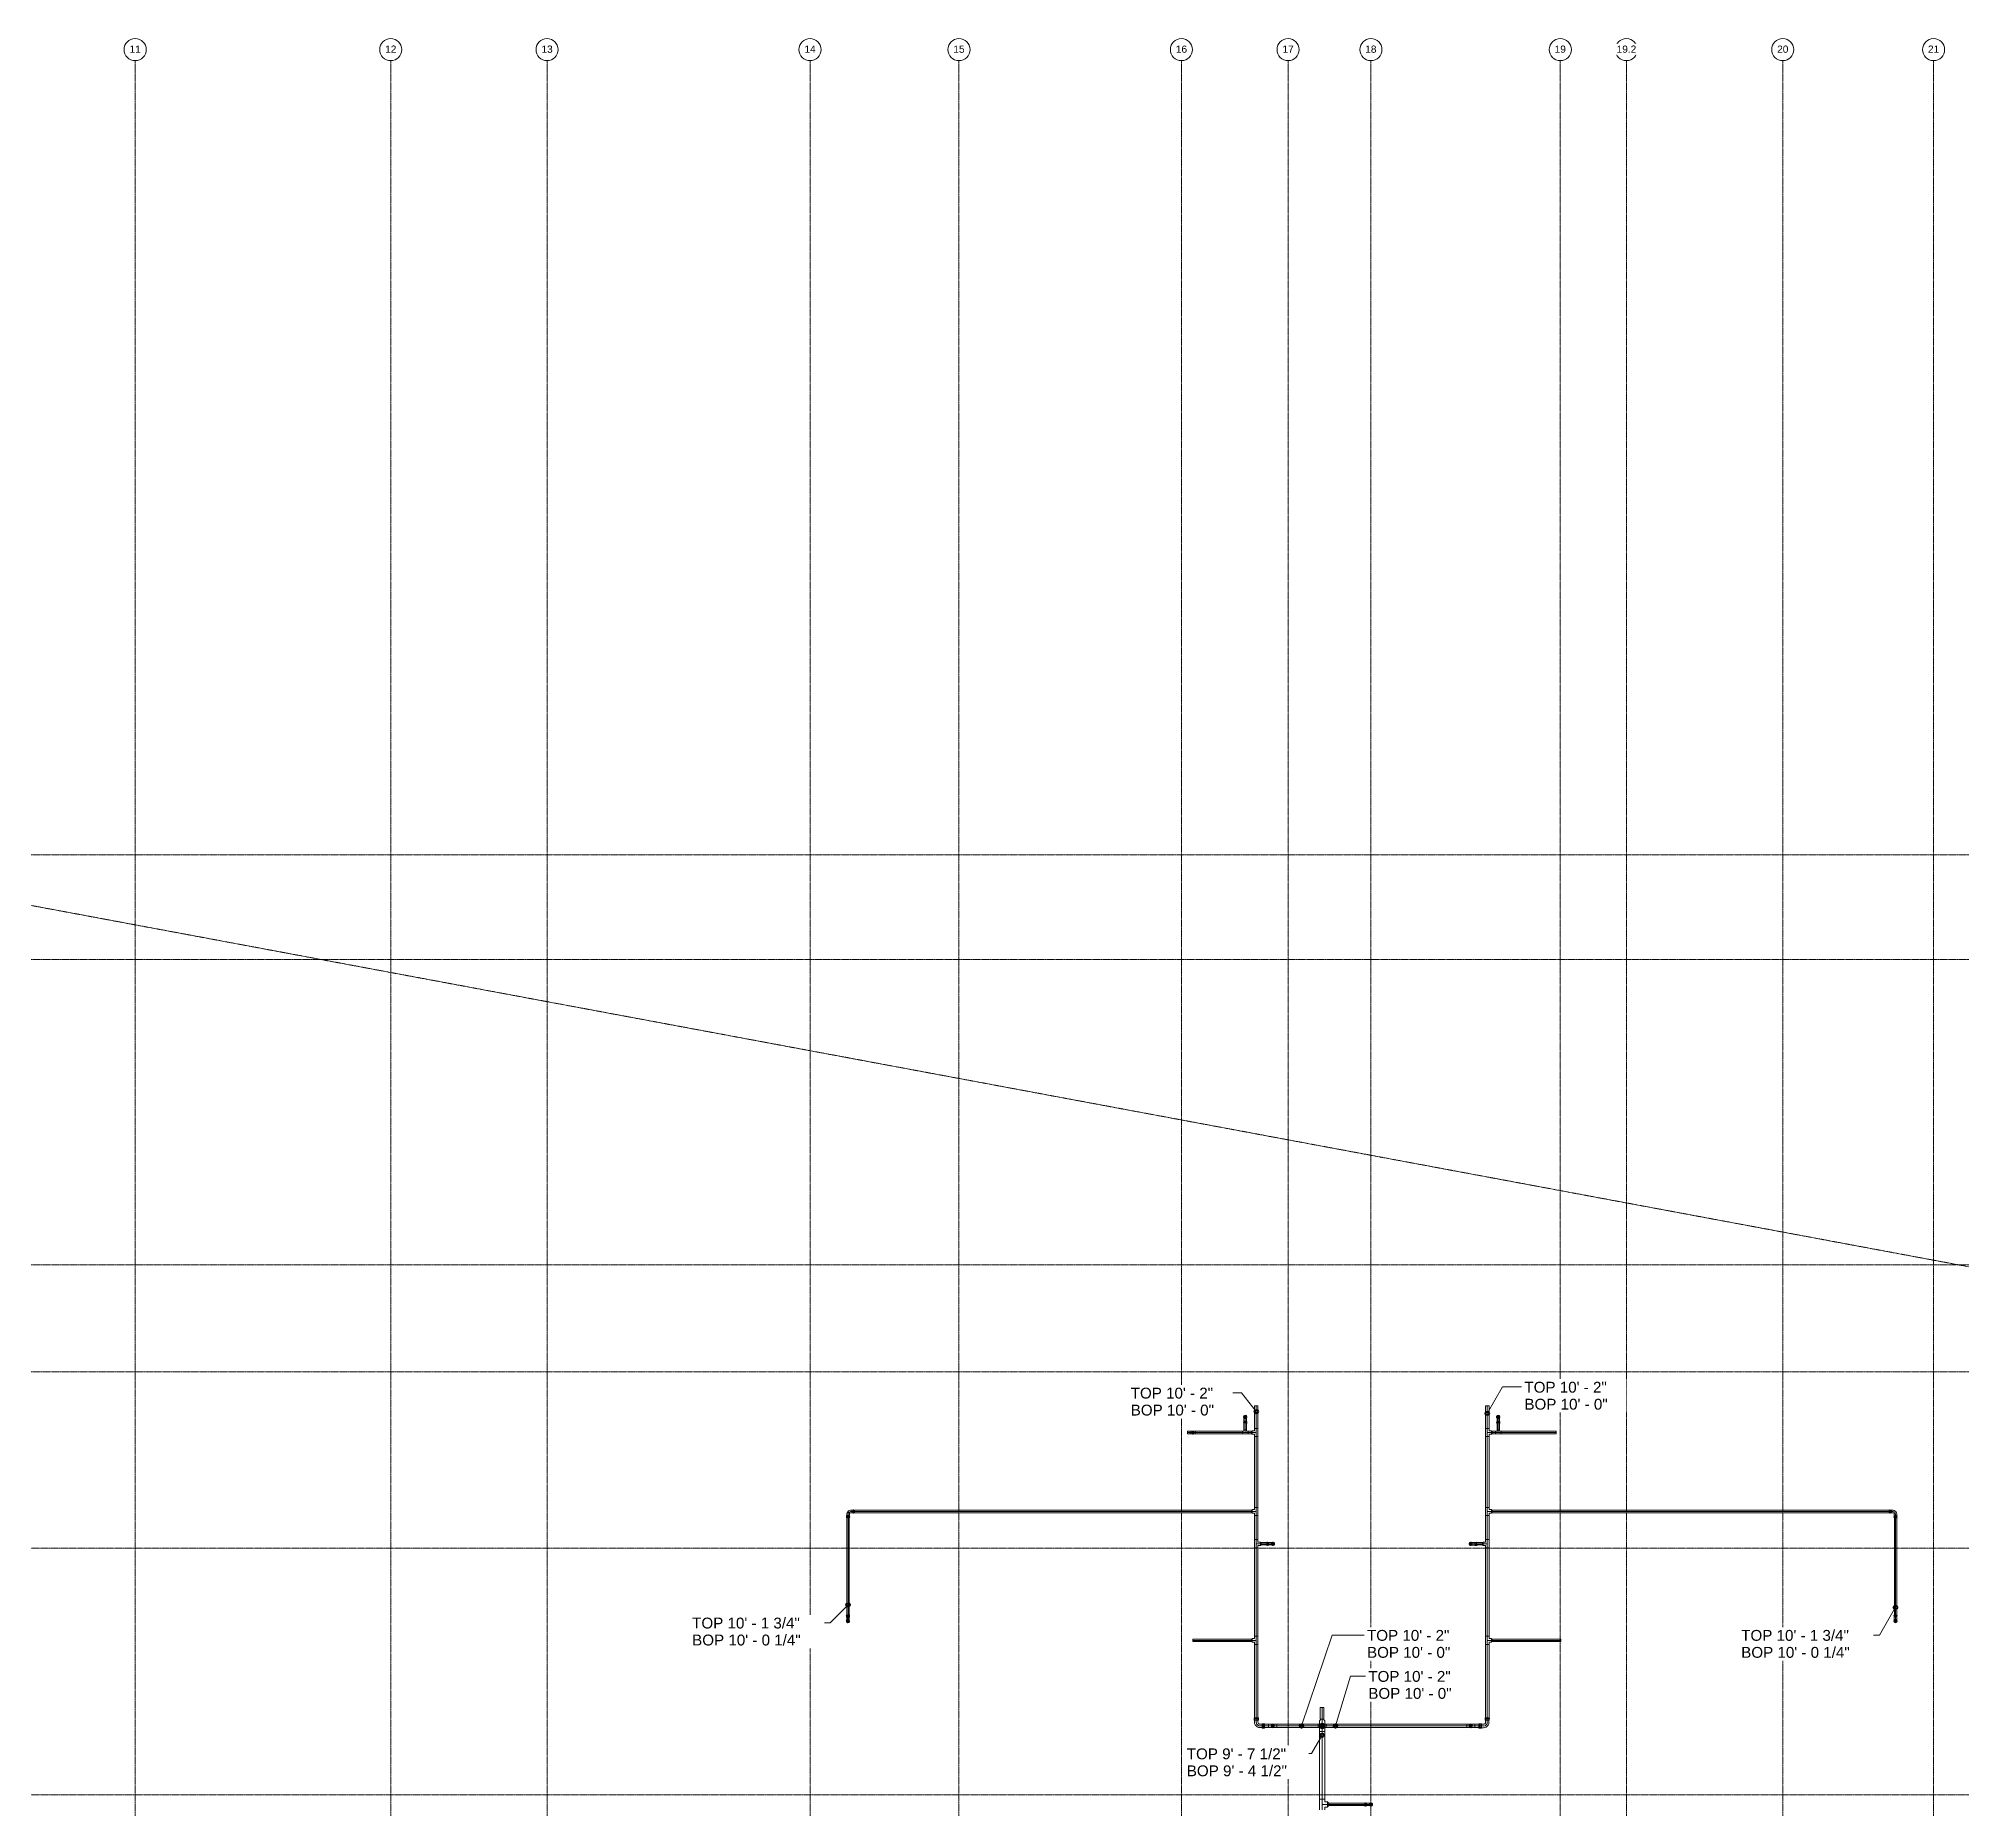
# Model space of a CAD drawing. Header units: inches. Extents: x -3679 to 241, y -496 to 1784.
# Drawn here: x -2633 to -1587, y 822 to 1784 of the extents above; entities that cross this region are included whole.
import ezdxf

# ---------------------------------------------------------------- set-up
doc = ezdxf.new("R2010")
doc.units = ezdxf.units.IN
doc.header["$MEASUREMENT"] = 0
doc.linetypes.add('Grid Line', pattern=[0.875, 0.5, -0.125, 0.125, -0.125])
for name, color, linetype, lineweight in [('G-ANNO-DIMS', 111, 'Continuous', 9), ('P-PIPE', 3, 'Continuous', 9), ('P-PIPE-CNTR', 3, 'Continuous', 9), ('S-GRID', 1, 'Continuous', 9), ('S-GRID-IDEN', 1, 'Continuous', 13)]:
    doc.layers.add(name, color=color, linetype=linetype, lineweight=lineweight)
doc.styles.add('Arial', font='arial.ttf', dxfattribs={"height": 3.934132})
doc.styles.add('Arial_1', font='arial.ttf', dxfattribs={"height": 5.901198})

# ---------------------------------------------------------------- blocks, each defined once
blk = doc.blocks.new('Victaulic-VicPress316-Elbow 90-45deg Style P568_P571 - Standard-V4-MAIN LEVEL')
at = {"layer": 'P-PIPE'}
for p, q in [((-4.2, 1.1), (-4.5, 1.1)), ((-4.5, 1.1), (-4.5, -1.1)), ((-4.5, -1.1), (-4.5, 1.1)), ((-3.1, 0.9), (-4.5, 0.9)), ((-4.5, -1), (-4.5, 0.9)), ((-4.5, 0.9), (-4.5, -1)), ((-4.2, -1.1), (-4.2, 1.1)), ((-4.2, 1.1), (-4.2, -1.1)), ((-3.3, 1.1), (-3.8, 1.1)), ((-3.8, -1.1), (-3.8, 1.1)), ((-3.8, 1.1), (-3.8, -1.1)), ((-2, 0.9), (-3.2, 0.9)), ((-3.2, 0), (-3.2, 0.9)), ((-3.2, 0.9), (-3.2, 0)), ((-3.1, -1), (-3.1, 0.9)), ((-3.1, 0.9), (-3.1, -1)), ((-1.1, 4.5), (-1.1, 4.2)), ((1.1, 4.5), (-1.1, 4.5)), ((-1.1, 4.5), (1.1, 4.5)), ((-1.1, 4.2), (1.1, 4.2)), ((1.1, 4.2), (-1.1, 4.2)), ((-1.1, 3.8), (-1.1, 3.3)), ((-1.1, 3.8), (1.1, 3.8)), ((1.1, 3.8), (-1.1, 3.8)), ((-1, 4.5), (-1, 3.1)), ((-1, 4.5), (0.9, 4.5)), ((0.9, 4.5), (-1, 4.5)), ((-1, 3.2), (-1, 2)), ((0, 3.2), (-1, 3.2)), ((-1, 3.2), (0, 3.2)), ((-1, 3.1), (0.9, 3.1)), ((0.9, 3.1), (-1, 3.1)), ((0, 3.2), (0.9, 3.2)), ((0.9, 3.2), (0, 3.2)), ((0, 2), (0, 3.2)), ((0.9, 3.1), (0.9, 4.5)), ((0.9, 2), (0.9, 3.2)), ((1.1, 4.2), (1.1, 4.5)), ((1.1, 3.3), (1.1, 3.8)), ((-4.5, -1), (-3.1, -1)), ((-4.5, -1.1), (-4.2, -1.1)), ((-3.8, -1.1), (-3.3, -1.1)), ((-3.2, 0), (-3.2, -1)), ((-3.2, -1), (-3.2, 0)), ((-2, 0), (-3.2, 0)), ((-3.2, -1), (-2, -1))]:
    blk.add_line(p, q, dxfattribs=at)
at = {"layer": 'P-PIPE', "flags": 128}
for points in [[(-4.2, 1.1), (-4.1, 1.2), (-3.9, 1.2), (-3.8, 1.1), (-3.8, 1.1)], [(-4.2, 1.1), (-4.2, 1), (-4.2, 0.7), (-4.2, 0.3), (-4.2, -0.1), (-4.2, -0.5), (-4.2, -0.9), (-4.2, -1), (-4.2, -1.1)], [(-4.2, -1.1), (-4.2, -1), (-4.2, -0.7), (-4.2, -0.3), (-4.2, 0.1), (-4.2, 0.5), (-4.2, 0.9), (-4.2, 1), (-4.2, 1.1)], [(-3.8, -1.1), (-3.8, -1), (-3.8, -0.7), (-3.8, -0.3), (-3.8, 0.1), (-3.8, 0.5), (-3.8, 0.9), (-3.8, 1), (-3.8, 1.1)], [(-3.8, 1.1), (-3.8, 1), (-3.8, 0.7), (-3.8, 0.3), (-3.8, -0.1), (-3.8, -0.5), (-3.8, -0.9), (-3.8, -1), (-3.8, -1.1)], [(-3.3, 1.1), (-3.1, 1), (-3.1, 0.9)], [(-1, 2), (-1, 1.6), (-1.3, 1.2), (-1.7, 1), (-2, 0.9)], [(-2, -1), (-1.3, -0.9), (-0.6, -0.6), (0, -0.1), (0.5, 0.4), (0.8, 1.1), (0.9, 1.8), (0.9, 2)], [(-1.1, 3.8), (-1.2, 3.9), (-1.2, 4.1), (-1.1, 4.2), (-1.1, 4.2)], [(1.1, 4.2), (1, 4.2), (0.7, 4.2), (0.3, 4.2), (-0.1, 4.2), (-0.5, 4.2), (-0.9, 4.2), (-1, 4.2), (-1.1, 4.2)], [(-1.1, 4.2), (-1, 4.2), (-0.7, 4.2), (-0.3, 4.2), (0.1, 4.2), (0.5, 4.2), (0.9, 4.2), (1, 4.2), (1.1, 4.2)], [(-1.1, 3.8), (-1, 3.8), (-0.7, 3.8), (-0.3, 3.8), (0.1, 3.8), (0.5, 3.8), (0.9, 3.8), (1, 3.8), (1.1, 3.8)], [(1.1, 3.8), (1, 3.8), (0.7, 3.8), (0.3, 3.8), (-0.1, 3.8), (-0.5, 3.8), (-0.9, 3.8), (-1, 3.8), (-1.1, 3.8)], [(-1, 3.1), (-1.1, 3.3), (-1.1, 3.3)], [(1.1, 3.3), (1, 3.1), (0.9, 3.1)], [(1.1, 4.2), (1.2, 4.1), (1.2, 3.9), (1.1, 3.8), (1.1, 3.8)], [(-3.8, -1.1), (-3.9, -1.2), (-4.1, -1.2), (-4.2, -1.1), (-4.2, -1.1)], [(-3.1, -1), (-3.3, -1.1), (-3.3, -1.1)]]:
    blk.add_lwpolyline(points, dxfattribs=at)
at = {"layer": 'P-PIPE'}
blk.add_arc((-2, 2), 2.02, 270, 0, dxfattribs=at)
blk = doc.blocks.new('Victaulic-VicPress316-Elbow 90-45deg Style P568_P571 - Standard-523083-MAIN LEVEL')
at = {"layer": 'P-PIPE'}
for p, q in [((-436.2, 302.5), (-436.2, 302.2)), ((-436.2, 301.9), (-436.2, 301.4)), ((-436.1, 302.5), (-436.1, 301.2)), ((-436.1, 301.3), (-436.1, 300.4)), ((-436.1, 301.3), (-435.4, 301.3)), ((-435.4, 301.3), (-436.1, 301.3)), ((-435.4, 302.5), (-435.4, 302.5)), ((-435.4, 302.5), (-435.4, 302.5)), ((-435.4, 302.5), (-435.4, 302.5)), ((-435.4, 302.5), (-435.4, 302.5)), ((-435.4, 302.2), (-435.4, 302.2)), ((-435.4, 302.2), (-435.4, 302.2)), ((-435.4, 301.9), (-435.4, 301.9)), ((-435.4, 301.9), (-435.4, 301.9)), ((-435.4, 301.3), (-434.7, 301.3)), ((-434.7, 301.3), (-435.4, 301.3)), ((-435.4, 300.4), (-435.4, 301.3)), ((-435.4, 301.2), (-435.4, 301.2)), ((-435.4, 301.2), (-435.4, 301.2)), ((-435.4, 299), (-435.4, 300.4)), ((-435.4, 299), (-435.4, 299)), ((-434.7, 301.2), (-434.7, 302.5)), ((-434.7, 300.4), (-434.7, 301.3)), ((-434.6, 302.2), (-434.6, 302.5)), ((-434.6, 301.4), (-434.6, 301.9))]:
    blk.add_line(p, q, dxfattribs=at)
at = {"layer": 'P-PIPE', "flags": 128}
for points in [[(-436.2, 301.9), (-436.3, 302), (-436.3, 302.1), (-436.2, 302.2), (-436.2, 302.2)], [(-435.4, 299.9), (-435.8, 299.8), (-436.1, 299.6), (-436.3, 299.2), (-436.3, 298.8), (-436.1, 298.4), (-435.8, 298.2), (-435.4, 298.1)], [(-436.2, 302.2), (-436.1, 302.2), (-435.8, 302.2), (-435.5, 302.2), (-435.4, 302.2)], [(-435.4, 302.2), (-435.8, 302.2), (-436, 302.2), (-436.2, 302.2), (-436.2, 302.2)], [(-436.2, 301.9), (-436.1, 301.9), (-435.8, 301.9), (-435.5, 301.9), (-435.4, 301.9)], [(-435.4, 301.9), (-435.8, 301.9), (-436, 301.9), (-436.2, 301.9), (-436.2, 301.9)], [(-436.1, 301.2), (-436.2, 301.4), (-436.2, 301.4)], [(-435.4, 299.8), (-435.8, 299.7), (-436, 299.4), (-436.2, 299.1), (-436.1, 298.7), (-435.9, 298.4), (-435.5, 298.2), (-435.4, 298.2)], [(-436.1, 300.4), (-436.1, 299.9), (-436.1, 299.5), (-436.1, 299.2), (-436.1, 299), (-436.1, 299)], [(-434.6, 302.2), (-434.7, 302.2), (-435, 302.2), (-435.3, 302.2), (-435.4, 302.2)], [(-435.4, 302.2), (-435, 302.2), (-434.8, 302.2), (-434.6, 302.2), (-434.6, 302.2)], [(-434.6, 301.9), (-434.7, 301.9), (-435, 301.9), (-435.3, 301.9), (-435.4, 301.9)], [(-435.4, 301.9), (-435, 301.9), (-434.8, 301.9), (-434.6, 301.9), (-434.6, 301.9)], [(-435.4, 298.1), (-435, 298.2), (-434.7, 298.4), (-434.5, 298.8), (-434.5, 299.2), (-434.7, 299.6), (-435, 299.8), (-435.4, 299.9)], [(-435.4, 298.2), (-435, 298.3), (-434.8, 298.6), (-434.6, 298.9), (-434.7, 299.3), (-434.9, 299.6), (-435.3, 299.8), (-435.4, 299.8)], [(-434.6, 301.4), (-434.7, 301.2), (-434.7, 301.2)], [(-434.7, 299), (-434.7, 299.1), (-434.7, 299.4), (-434.7, 299.8), (-434.7, 300.2), (-434.7, 300.4)], [(-434.6, 302.2), (-434.5, 302.1), (-434.5, 302), (-434.6, 301.9), (-434.6, 301.9)]]:
    blk.add_lwpolyline(points, dxfattribs=at)
at = {"layer": 'P-PIPE'}
for radius, start, end in [(0.767, 90, 270), (0.767, 90, 270), (0.767, 90, 270), (0.657, 90, 270), (0.657, 90, 270), (0.657, 90, 180), (0.657, 180, 270), (0.767, 270, 90), (0.767, 270, 90), (0.767, 270, 90), (0.658, 270, 90), (0.658, 270, 90), (0.658, 0, 90), (0.658, 270, 0)]:
    blk.add_arc((-435.4, 299), radius, start, end, dxfattribs=at)
blk = doc.blocks.new('Victaulic-VicPress316-Elbow 90-45deg Style P568_P571 - Standard-V7-MAIN LEVEL')
at = {"layer": 'P-PIPE'}
for p, q in [((-3.2, 0.8), (-3.5, 0.8)), ((-3.5, 0.8), (-3.5, -0.8)), ((-3.5, -0.8), (-3.5, 0.8)), ((-2.2, 0.7), (-3.5, 0.7)), ((-3.5, -0.7), (-3.5, 0.7)), ((-3.5, 0.7), (-3.5, -0.7)), ((-3.2, -0.8), (-3.2, 0.8)), ((-3.2, 0.8), (-3.2, -0.8)), ((-2.4, 0.8), (-2.9, 0.8)), ((-2.9, -0.8), (-2.9, 0.8)), ((-2.9, 0.8), (-2.9, -0.8)), ((-1.4, 0.7), (-2.3, 0.7)), ((-2.3, 0), (-2.3, 0.7)), ((-2.3, 0.7), (-2.3, 0)), ((-2.2, -0.7), (-2.2, 0.7)), ((-2.2, 0.7), (-2.2, -0.7)), ((-0.8, 3.5), (-0.8, 3.2)), ((0.8, 3.5), (-0.8, 3.5)), ((-0.8, 3.5), (0.8, 3.5)), ((-0.8, 3.2), (0.8, 3.2)), ((0.8, 3.2), (-0.8, 3.2)), ((-0.8, 2.9), (-0.8, 2.4)), ((-0.8, 2.9), (0.8, 2.9)), ((0.8, 2.9), (-0.8, 2.9)), ((-0.7, 3.5), (-0.7, 2.2)), ((-0.7, 3.5), (0.7, 3.5)), ((0.7, 3.5), (-0.7, 3.5)), ((-0.7, 2.3), (-0.7, 1.4)), ((0, 2.3), (-0.7, 2.3)), ((-0.7, 2.3), (0, 2.3)), ((-0.7, 2.2), (0.7, 2.2)), ((0.7, 2.2), (-0.7, 2.2)), ((0, 2.3), (0.7, 2.3)), ((0.7, 2.3), (0, 2.3)), ((0, 1.4), (0, 2.3)), ((0.7, 2.2), (0.7, 3.5)), ((0.7, 1.4), (0.7, 2.3)), ((0.8, 3.2), (0.8, 3.5)), ((0.8, 2.4), (0.8, 2.9)), ((-3.5, -0.7), (-2.2, -0.7)), ((-3.5, -0.8), (-3.2, -0.8)), ((-2.9, -0.8), (-2.4, -0.8)), ((-2.3, 0), (-2.3, -0.7)), ((-2.3, -0.7), (-2.3, 0)), ((-1.4, 0), (-2.3, 0)), ((-2.3, -0.7), (-1.4, -0.7))]:
    blk.add_line(p, q, dxfattribs=at)
at = {"layer": 'P-PIPE', "flags": 128}
for points in [[(-3.2, 0.8), (-3.1, 0.9), (-3, 0.9), (-2.9, 0.8), (-2.9, 0.8)], [(-3.2, 0.8), (-3.2, 0.7), (-3.2, 0.4), (-3.2, 0.1), (-3.2, -0.3), (-3.2, -0.6), (-3.2, -0.8), (-3.2, -0.8)], [(-3.2, -0.8), (-3.2, -0.7), (-3.2, -0.4), (-3.2, -0.1), (-3.2, 0.3), (-3.2, 0.6), (-3.2, 0.8), (-3.2, 0.8)], [(-2.9, -0.8), (-2.9, -0.7), (-2.9, -0.4), (-2.9, -0.1), (-2.9, 0.3), (-2.9, 0.6), (-2.9, 0.8), (-2.9, 0.8)], [(-2.9, 0.8), (-2.9, 0.7), (-2.9, 0.4), (-2.9, 0.1), (-2.9, -0.3), (-2.9, -0.6), (-2.9, -0.8), (-2.9, -0.8)], [(-2.4, 0.8), (-2.2, 0.7), (-2.2, 0.7)], [(-0.7, 1.4), (-0.7, 1), (-1, 0.8), (-1.4, 0.7), (-1.4, 0.7)], [(-1.4, -0.7), (-0.8, -0.6), (-0.2, -0.3), (0.2, 0.1), (0.5, 0.7), (0.7, 1.3), (0.7, 1.4)], [(-0.8, 2.9), (-0.9, 3), (-0.9, 3.1), (-0.8, 3.2), (-0.8, 3.2)], [(0.8, 3.2), (0.7, 3.2), (0.4, 3.2), (0.1, 3.2), (-0.3, 3.2), (-0.6, 3.2), (-0.8, 3.2), (-0.8, 3.2)], [(-0.8, 3.2), (-0.7, 3.2), (-0.4, 3.2), (-0.1, 3.2), (0.3, 3.2), (0.6, 3.2), (0.8, 3.2), (0.8, 3.2)], [(-0.8, 2.9), (-0.7, 2.9), (-0.4, 2.9), (-0.1, 2.9), (0.3, 2.9), (0.6, 2.9), (0.8, 2.9), (0.8, 2.9)], [(0.8, 2.9), (0.7, 2.9), (0.4, 2.9), (0.1, 2.9), (-0.3, 2.9), (-0.6, 2.9), (-0.8, 2.9), (-0.8, 2.9)], [(-0.7, 2.2), (-0.8, 2.4), (-0.8, 2.4)], [(0.8, 2.4), (0.7, 2.2), (0.7, 2.2)], [(0.8, 3.2), (0.9, 3.1), (0.9, 3), (0.8, 2.9), (0.8, 2.9)], [(-2.9, -0.8), (-3, -0.9), (-3.1, -0.9), (-3.2, -0.8), (-3.2, -0.8)], [(-2.2, -0.7), (-2.4, -0.8), (-2.4, -0.8)]]:
    blk.add_lwpolyline(points, dxfattribs=at)
at = {"layer": 'P-PIPE'}
blk.add_arc((-1.4, 1.4), 1.39, 270, 0, dxfattribs=at)
blk = doc.blocks.new('Victaulic-VicPress316-Elbow 90-45deg Style P568_P571 - Standard-V5-MAIN LEVEL')
at = {"layer": 'P-PIPE'}
for p, q in [((-559.3, 302.5), (-559.3, 302.2)), ((-559.3, 301.9), (-559.3, 301.4)), ((-559.2, 302.5), (-559.2, 301.2)), ((-559.2, 301.3), (-559.2, 300.4)), ((-558.6, 301.3), (-559.2, 301.3)), ((-559.2, 301.3), (-558.6, 301.3)), ((-558.6, 302.5), (-558.6, 302.5)), ((-558.6, 302.5), (-558.6, 302.5)), ((-558.6, 302.5), (-558.6, 302.5)), ((-558.6, 302.5), (-558.6, 302.5)), ((-558.6, 302.2), (-558.6, 302.2)), ((-558.6, 302.2), (-558.6, 302.2)), ((-558.6, 301.9), (-558.6, 301.9)), ((-558.6, 301.9), (-558.6, 301.9)), ((-557.9, 301.3), (-558.6, 301.3)), ((-558.6, 301.3), (-557.9, 301.3)), ((-558.6, 300.4), (-558.6, 301.3)), ((-558.6, 301.2), (-558.6, 301.2)), ((-558.6, 301.2), (-558.6, 301.2)), ((-558.6, 300.4), (-558.6, 299)), ((-558.6, 299), (-558.6, 299)), ((-557.9, 301.2), (-557.9, 302.5)), ((-557.9, 300.4), (-557.9, 301.3)), ((-557.8, 302.2), (-557.8, 302.5)), ((-557.8, 301.4), (-557.8, 301.9))]:
    blk.add_line(p, q, dxfattribs=at)
at = {"layer": 'P-PIPE', "flags": 128}
for points in [[(-559.3, 301.9), (-559.4, 302), (-559.5, 302.1), (-559.3, 302.2), (-559.3, 302.2)], [(-558.6, 299.9), (-559, 299.8), (-559.3, 299.6), (-559.5, 299.2), (-559.4, 298.8), (-559.3, 298.4), (-558.9, 298.2), (-558.6, 298.1)], [(-559.3, 302.2), (-559.2, 302.2), (-559, 302.2), (-558.6, 302.2), (-558.6, 302.2)], [(-558.6, 302.2), (-558.9, 302.2), (-559.2, 302.2), (-559.3, 302.2), (-559.3, 302.2)], [(-559.3, 301.9), (-559.2, 301.9), (-559, 301.9), (-558.6, 301.9), (-558.6, 301.9)], [(-558.6, 301.9), (-558.9, 301.9), (-559.2, 301.9), (-559.3, 301.9), (-559.3, 301.9)], [(-559.2, 301.2), (-559.3, 301.4), (-559.3, 301.4)], [(-558.6, 299.8), (-558.9, 299.7), (-559.2, 299.4), (-559.3, 299.1), (-559.3, 298.7), (-559, 298.4), (-558.7, 298.2), (-558.6, 298.2)], [(-559.2, 300.4), (-559.2, 299.9), (-559.2, 299.5), (-559.2, 299.2), (-559.2, 299), (-559.2, 299)], [(-557.8, 302.2), (-557.9, 302.2), (-558.1, 302.2), (-558.5, 302.2), (-558.6, 302.2)], [(-558.6, 302.2), (-558.2, 302.2), (-557.9, 302.2), (-557.8, 302.2), (-557.8, 302.2)], [(-557.8, 301.9), (-557.9, 301.9), (-558.1, 301.9), (-558.5, 301.9), (-558.6, 301.9)], [(-558.6, 301.9), (-558.2, 301.9), (-557.9, 301.9), (-557.8, 301.9), (-557.8, 301.9)], [(-558.6, 298.1), (-558.2, 298.2), (-557.8, 298.4), (-557.7, 298.8), (-557.7, 299.2), (-557.9, 299.6), (-558.2, 299.8), (-558.6, 299.9)], [(-558.6, 298.2), (-558.2, 298.3), (-557.9, 298.6), (-557.8, 298.9), (-557.9, 299.3), (-558.1, 299.6), (-558.4, 299.8), (-558.6, 299.8)], [(-557.8, 301.4), (-557.9, 301.2), (-557.9, 301.2)], [(-557.9, 299), (-557.9, 299.1), (-557.9, 299.4), (-557.9, 299.8), (-557.9, 300.2), (-557.9, 300.4)], [(-557.8, 302.2), (-557.7, 302.1), (-557.7, 302), (-557.8, 301.9), (-557.8, 301.9)]]:
    blk.add_lwpolyline(points, dxfattribs=at)
at = {"layer": 'P-PIPE'}
for radius, start, end in [(0.767, 90, 270), (0.767, 90, 270), (0.767, 90, 270), (0.658, 90, 270), (0.658, 90, 270), (0.658, 90, 180), (0.658, 180, 270), (0.767, 270, 90), (0.767, 270, 90), (0.767, 270, 90), (0.658, 270, 90), (0.658, 270, 90), (0.658, 0, 90), (0.658, 270, 0)]:
    blk.add_arc((-558.6, 299), radius, start, end, dxfattribs=at)
blk = doc.blocks.new('Transition - Generic - Plumbing-CW-1182427-MAIN LEVEL')
at = {"layer": 'P-PIPE'}
for radius, start, end in [(1.3125, 0, 180), (1.3125, 180, 0), (0.8125, 0, 180), (0.8125, 180, 0)]:
    blk.add_arc((-1934.5, 866.429433), radius, start, end, dxfattribs=at)
blk = doc.blocks.new('Transition - Generic - Plumbing-CW-1022941-MAIN LEVEL')
at = {"layer": 'P-PIPE'}
for radius, start, end in [(0.8125, 90, 270), (0.5625, 90, 270), (0.8125, 270, 90), (0.5625, 270, 90)]:
    blk.add_arc((-1197, 38.637308), radius, start, end, dxfattribs=at)
blk = doc.blocks.new('Grid - 3_16_-139788-MAIN LEVEL')
at = {"layer": 'S-GRID-IDEN'}
blk.add_circle((0, 0), 0.188, dxfattribs=at)

msp = doc.modelspace()

# ---------------------------------------------------------------- linework, layer by layer
at = {"layer": 'G-ANNO-DIMS'}
for p, q in [((-1978.3, 1047.5), (-1992.2, 1047.5)), ((-1970.3, 1037.3), (-1978.3, 1047.5)), ((-1844.7, 1036.3), (-1836.4, 1050.7)), ((-1836.4, 1050.7), (-1826, 1050.7)), ((-2192.3, 932.2), (-2202, 922.5)), ((-1622.7, 930.9), (-1631.4, 915.8)), ((-2202, 922.5), (-2217, 922.5)), ((-1945.7, 866.4), (-1929.1, 915.8)), ((-1929.1, 915.8), (-1911.6, 915.8)), ((-1631.4, 915.8), (-1646.5, 915.8)), ((-1927.3, 866.4), (-1919, 893.5)), ((-1919, 893.5), (-1910.9, 893.5)), ((-1934.5, 861.4), (-1940.3, 851.4)), ((-1940.3, 851.4), (-1952.6, 851.4))]:
    msp.add_line(p, q, dxfattribs=at)
at = {"layer": 'G-ANNO-DIMS', "lineweight": 50}
for centre in [(-1970.3, 1037.3), (-1844.7, 1036.3), (-2192.3, 932.2), (-1622.7, 930.9), (-1945.7, 866.4), (-1934.5, 861.4), (-1927.3, 866.4)]:
    msp.add_circle(centre, 1, dxfattribs=at)
at = {"layer": 'P-PIPE'}
for p, q in [((-1971.3, 1040.4), (-1971.3, 1028.2)), ((-1969.4, 1040.4), (-1971.3, 1040.4)), ((-1969.4, 1028.2), (-1969.4, 1040.4)), ((-1845.6, 1040.4), (-1845.6, 1028.2)), ((-1843.7, 1040.4), (-1845.6, 1040.4)), ((-1843.7, 1028.2), (-1843.7, 1040.4)), ((-2006.3, 1026.6), (-2007.8, 1026.6)), ((-2007.8, 1025.3), (-2007.8, 1026.6)), ((-2007.8, 1025.3), (-2006.3, 1025.3)), ((-2003.3, 1026.6), (-2006.3, 1026.6)), ((-2006.3, 1025.3), (-2006.3, 1026.6)), ((-2006.3, 1025.3), (-2003.3, 1025.3)), ((-1977.8, 1026.6), (-2003.3, 1026.6)), ((-2003.3, 1025.3), (-2003.3, 1026.6)), ((-2003.3, 1025.3), (-1977.8, 1025.3)), ((-1977, 1026.6), (-1977.8, 1026.6)), ((-1977.8, 1026.6), (-1977.8, 1025.3)), ((-1977.8, 1025.3), (-1977.8, 1026.6)), ((-1977.8, 1025.3), (-1977.8, 1026.6)), ((-1977.8, 1025.3), (-1974.8, 1025.3)), ((-1977, 1032.1), (-1977, 1027.4)), ((-1977, 1032.1), (-1975.7, 1032.1)), ((-1977, 1027.4), (-1975.7, 1027.4)), ((-1977, 1027.4), (-1977, 1026.6)), ((-1975.7, 1027.4), (-1977, 1027.4)), ((-1977, 1027.4), (-1975.7, 1027.4)), ((-1975.7, 1027.4), (-1975.7, 1032.1)), ((-1975.7, 1026.6), (-1975.7, 1027.4)), ((-1974.8, 1026.6), (-1975.7, 1026.6)), ((-1973, 1026.6), (-1974.8, 1026.6)), ((-1974.8, 1025.3), (-1974.8, 1026.6)), ((-1974.8, 1026.6), (-1974.8, 1025.3)), ((-1974.8, 1025.3), (-1974.8, 1026.6)), ((-1974.8, 1025.3), (-1973, 1025.3)), ((-1972.6, 1026.7), (-1973, 1026.5)), ((-1973, 1025.3), (-1973, 1026.6)), ((-1973, 1025.4), (-1972.6, 1025.1)), ((-1971.3, 1026.9), (-1972.6, 1026.9)), ((-1972.6, 1026.9), (-1972.6, 1025)), ((-1972.6, 1025), (-1972.6, 1026.9)), ((-1972.6, 1025), (-1971.3, 1025)), ((-1969.4, 1028.2), (-1971.3, 1028.2)), ((-1971.3, 1028.2), (-1971.3, 1026.9)), ((-1971.3, 1028.2), (-1969.4, 1028.2)), ((-1969.4, 1028.2), (-1971.3, 1028.2)), ((-1971.3, 1025), (-1971.3, 1023.7)), ((-1969.4, 1023.7), (-1969.4, 1028.2)), ((-1843.7, 1028.2), (-1845.6, 1028.2)), ((-1845.6, 1028.2), (-1845.6, 1023.7)), ((-1843.7, 1028.2), (-1845.6, 1028.2)), ((-1845.6, 1028.2), (-1843.7, 1028.2)), ((-1843.7, 1026.9), (-1843.7, 1028.2)), ((-1842.4, 1026.9), (-1843.7, 1026.9)), ((-1843.7, 1023.7), (-1843.7, 1025)), ((-1843.7, 1025), (-1842.4, 1025)), ((-1842.4, 1026.9), (-1842.4, 1025)), ((-1842.4, 1025), (-1842.4, 1026.9)), ((-1842, 1026.5), (-1842.4, 1026.7)), ((-1842.4, 1025.1), (-1842, 1025.4)), ((-1840.2, 1026.6), (-1842, 1026.6)), ((-1842, 1026.6), (-1842, 1025.3)), ((-1842, 1025.3), (-1840.2, 1025.3)), ((-1840.2, 1026.6), (-1840.2, 1025.3)), ((-1839.3, 1026.6), (-1840.2, 1026.6)), ((-1840.2, 1026.6), (-1840.2, 1025.3)), ((-1840.2, 1025.3), (-1840.2, 1026.6)), ((-1840.2, 1025.3), (-1837.2, 1025.3)), ((-1839.3, 1032.1), (-1839.3, 1027.4)), ((-1839.3, 1032.1), (-1838, 1032.1)), ((-1839.3, 1027.4), (-1838, 1027.4)), ((-1839.3, 1027.4), (-1839.3, 1026.6)), ((-1839.3, 1027.4), (-1838, 1027.4)), ((-1838, 1027.4), (-1839.3, 1027.4)), ((-1838, 1027.4), (-1838, 1032.1)), ((-1838, 1026.6), (-1838, 1027.4)), ((-1837.2, 1026.6), (-1838, 1026.6)), ((-1837.2, 1026.6), (-1837.2, 1025.3)), ((-1837.2, 1025.3), (-1837.2, 1026.6)), ((-1807.2, 1026.6), (-1837.2, 1026.6)), ((-1837.2, 1026.6), (-1837.2, 1025.3)), ((-1837.2, 1025.3), (-1807.2, 1025.3)), ((-1807.2, 1026.6), (-1807.2, 1025.3)), ((-1971.3, 1023.7), (-1969.4, 1023.7)), ((-1969.4, 1023.7), (-1971.3, 1023.7)), ((-1971.3, 1023.7), (-1971.3, 985.2)), ((-1969.4, 1023.7), (-1971.3, 1023.7)), ((-1969.4, 985.2), (-1969.4, 1023.7)), ((-1843.7, 1023.7), (-1845.6, 1023.7)), ((-1845.6, 1023.7), (-1843.7, 1023.7)), ((-1845.6, 1023.7), (-1845.6, 985.2)), ((-1843.7, 1023.7), (-1845.6, 1023.7)), ((-1843.7, 985.2), (-1843.7, 1023.7)), ((-1973, 983.7), (-2190, 983.7)), ((-2190, 982.3), (-2190, 983.7)), ((-1972.6, 983.8), (-1973, 983.6)), ((-1973, 982.3), (-1973, 983.7)), ((-1971.3, 984), (-1972.6, 984)), ((-1972.6, 984), (-1972.6, 982)), ((-1972.6, 982), (-1972.6, 984)), ((-1971.3, 985.2), (-1971.3, 984)), ((-1971.3, 985.2), (-1969.4, 985.2)), ((-1969.4, 985.2), (-1971.3, 985.2)), ((-1969.4, 985.2), (-1971.3, 985.2)), ((-1969.4, 980.8), (-1969.4, 985.2)), ((-1845.6, 985.2), (-1845.6, 980.8)), ((-1843.7, 985.2), (-1845.6, 985.2)), ((-1845.6, 985.2), (-1843.7, 985.2)), ((-1843.7, 985.2), (-1845.6, 985.2)), ((-1843.7, 984), (-1843.7, 985.2)), ((-1842.4, 984), (-1843.7, 984)), ((-1842.4, 984), (-1842.4, 982)), ((-1842.4, 982), (-1842.4, 984)), ((-1842, 983.6), (-1842.4, 983.8)), ((-1625, 983.7), (-1842, 983.7)), ((-1842, 982.3), (-1842, 983.7)), ((-1625, 982.3), (-1625, 983.7)), ((-2193, 980.7), (-2193, 925.8)), ((-2191.7, 980.7), (-2193, 980.7)), ((-2191.7, 925.8), (-2191.7, 980.7)), ((-2190, 982.3), (-1973, 982.3)), ((-1973, 982.4), (-1972.6, 982.2)), ((-1972.6, 982), (-1971.3, 982)), ((-1971.3, 982), (-1971.3, 980.8)), ((-1971.3, 980.8), (-1969.4, 980.8)), ((-1969.4, 980.8), (-1971.3, 980.8)), ((-1971.3, 980.8), (-1971.3, 967.7)), ((-1969.4, 980.8), (-1971.3, 980.8)), ((-1969.4, 967.7), (-1969.4, 980.8)), ((-1843.7, 980.8), (-1845.6, 980.8)), ((-1845.6, 980.8), (-1843.7, 980.8)), ((-1845.6, 980.8), (-1845.6, 967.7)), ((-1843.7, 980.8), (-1845.6, 980.8)), ((-1843.7, 980.8), (-1843.7, 982)), ((-1843.7, 982), (-1842.4, 982)), ((-1843.7, 967.7), (-1843.7, 980.8)), ((-1842.4, 982.2), (-1842, 982.4)), ((-1842, 982.3), (-1625, 982.3)), ((-1623.3, 980.7), (-1623.3, 925.8)), ((-1622, 980.7), (-1623.3, 980.7)), ((-1622, 925.8), (-1622, 980.7)), ((-1971.3, 967.7), (-1971.3, 963.2)), ((-1969.4, 967.7), (-1971.3, 967.7)), ((-1971.3, 967.7), (-1969.4, 967.7)), ((-1969.4, 967.7), (-1971.3, 967.7)), ((-1969.4, 963.2), (-1971.3, 963.2)), ((-1971.3, 963.2), (-1969.4, 963.2)), ((-1971.3, 963.2), (-1971.3, 915.2)), ((-1969.4, 963.2), (-1971.3, 963.2)), ((-1969.4, 966.4), (-1969.4, 967.7)), ((-1968.1, 966.4), (-1969.4, 966.4)), ((-1969.4, 963.2), (-1969.4, 964.5)), ((-1969.4, 964.5), (-1968.1, 964.5)), ((-1969.4, 915.2), (-1969.4, 963.2)), ((-1968.1, 966.4), (-1968.1, 964.5)), ((-1968.1, 964.5), (-1968.1, 966.4)), ((-1967.7, 966), (-1968.1, 966.2)), ((-1968.1, 964.6), (-1967.7, 964.9)), ((-1963.6, 966.1), (-1967.7, 966.1)), ((-1967.7, 966.1), (-1967.7, 964.8)), ((-1967.7, 964.8), (-1963.6, 964.8)), ((-1963.6, 966.1), (-1963.6, 964.8)), ((-1847.3, 966.1), (-1851.4, 966.1)), ((-1851.4, 964.8), (-1851.4, 966.1)), ((-1851.4, 964.8), (-1847.3, 964.8)), ((-1846.9, 966.2), (-1847.3, 966)), ((-1847.3, 964.8), (-1847.3, 966.1)), ((-1847.3, 964.9), (-1846.9, 964.6)), ((-1845.6, 966.4), (-1846.9, 966.4)), ((-1846.9, 966.4), (-1846.9, 964.5)), ((-1846.9, 964.5), (-1846.9, 966.4)), ((-1846.9, 964.5), (-1845.6, 964.5)), ((-1845.6, 967.7), (-1845.6, 966.4)), ((-1845.6, 967.7), (-1843.7, 967.7)), ((-1843.7, 967.7), (-1845.6, 967.7)), ((-1843.7, 967.7), (-1845.6, 967.7)), ((-1845.6, 964.5), (-1845.6, 963.2)), ((-1845.6, 963.2), (-1843.7, 963.2)), ((-1843.7, 963.2), (-1845.6, 963.2)), ((-1845.6, 963.2), (-1845.6, 915.2)), ((-1843.7, 963.2), (-1845.6, 963.2)), ((-1843.7, 963.2), (-1843.7, 967.7)), ((-1843.7, 915.2), (-1843.7, 963.2)), ((-2191.7, 925.8), (-2193, 925.8)), ((-1622, 925.8), (-1623.3, 925.8)), ((-1973, 913.6), (-2004.8, 913.6)), ((-2004.8, 912.3), (-2004.8, 913.6)), ((-2004.8, 912.3), (-1973, 912.3)), ((-1972.6, 913.7), (-1973, 913.5)), ((-1973, 912.3), (-1973, 913.6)), ((-1973, 912.4), (-1972.6, 912.1)), ((-1971.3, 913.9), (-1972.6, 913.9)), ((-1972.6, 913.9), (-1972.6, 912)), ((-1972.6, 912), (-1972.6, 913.9)), ((-1972.6, 912), (-1971.3, 912)), ((-1971.3, 915.2), (-1971.3, 913.9)), ((-1971.3, 915.2), (-1969.4, 915.2)), ((-1969.4, 915.2), (-1971.3, 915.2)), ((-1969.4, 915.2), (-1971.3, 915.2)), ((-1971.3, 912), (-1971.3, 910.7)), ((-1971.3, 910.7), (-1969.4, 910.7)), ((-1969.4, 910.7), (-1971.3, 910.7)), ((-1971.3, 910.7), (-1971.3, 869.6)), ((-1969.4, 910.7), (-1971.3, 910.7)), ((-1969.4, 910.7), (-1969.4, 915.2)), ((-1969.4, 869.6), (-1969.4, 910.7)), ((-1845.6, 915.2), (-1845.6, 910.7)), ((-1843.7, 915.2), (-1845.6, 915.2)), ((-1845.6, 915.2), (-1843.7, 915.2)), ((-1843.7, 915.2), (-1845.6, 915.2)), ((-1843.7, 910.7), (-1845.6, 910.7)), ((-1845.6, 910.7), (-1843.7, 910.7)), ((-1845.6, 910.7), (-1845.6, 869.6)), ((-1843.7, 910.7), (-1845.6, 910.7)), ((-1843.7, 913.9), (-1843.7, 915.2)), ((-1842.4, 913.9), (-1843.7, 913.9)), ((-1843.7, 910.7), (-1843.7, 912)), ((-1843.7, 912), (-1842.4, 912)), ((-1843.7, 869.6), (-1843.7, 910.7)), ((-1842.4, 913.9), (-1842.4, 912)), ((-1842.4, 912), (-1842.4, 913.9)), ((-1842, 913.5), (-1842.4, 913.7)), ((-1842.4, 912.1), (-1842, 912.4)), ((-1804.7, 913.6), (-1842, 913.6)), ((-1842, 913.6), (-1842, 912.3)), ((-1842, 912.3), (-1804.7, 912.3)), ((-1804.7, 913.6), (-1804.7, 912.3)), ((-1969.4, 869.6), (-1971.3, 869.6)), ((-1935.9, 869.4), (-1935.9, 863.4)), ((-1935.3, 870.1), (-1935.8, 869.4)), ((-1935.5, 876.4), (-1935.5, 870.1)), ((-1933.5, 876.4), (-1935.5, 876.4)), ((-1933.5, 870.1), (-1935.5, 870.1)), ((-1933.2, 869.4), (-1933.7, 870.1)), ((-1933.5, 870.1), (-1933.5, 876.4)), ((-1933.1, 863.4), (-1933.1, 869.4)), ((-1843.7, 869.6), (-1845.6, 869.6)), ((-1963.6, 867.4), (-1967.1, 867.4)), ((-1967.1, 865.5), (-1967.1, 867.4)), ((-1967.1, 865.5), (-1963.6, 865.5)), ((-1959.1, 867.4), (-1963.6, 867.4)), ((-1963.6, 865.5), (-1963.6, 867.4)), ((-1963.6, 865.5), (-1959.1, 865.5)), ((-1936.7, 867.4), (-1959.1, 867.4)), ((-1959.1, 865.5), (-1959.1, 867.4)), ((-1959.1, 865.5), (-1936.7, 865.5)), ((-1932.3, 867.4), (-1936.7, 867.4)), ((-1936.7, 865.5), (-1936.7, 867.4)), ((-1936.7, 865.5), (-1932.3, 865.5)), ((-1935.9, 863.4), (-1935.9, 826.7)), ((-1935.9, 863.4), (-1933.1, 863.4)), ((-1933.1, 826.7), (-1933.1, 863.4)), ((-1855.9, 867.4), (-1932.3, 867.4)), ((-1932.3, 865.5), (-1932.3, 867.4)), ((-1932.3, 865.5), (-1855.9, 865.5)), ((-1851.4, 867.4), (-1855.9, 867.4)), ((-1855.9, 865.5), (-1855.9, 867.4)), ((-1855.9, 865.5), (-1851.4, 865.5)), ((-1847.9, 867.4), (-1851.4, 867.4)), ((-1851.4, 865.5), (-1851.4, 867.4)), ((-1851.4, 865.5), (-1847.9, 865.5)), ((-1847.9, 865.5), (-1847.9, 867.4)), ((-1935.9, 826.7), (-1935.9, 820.8)), ((-1933.1, 826.7), (-1935.9, 826.7)), ((-1935.9, 826.7), (-1933.1, 826.7)), ((-1935.9, 826.7), (-1933.1, 826.7)), ((-1933.1, 825.2), (-1933.1, 826.7)), ((-1931.5, 825.2), (-1933.1, 825.2)), ((-1933.1, 820.8), (-1933.1, 822.3)), ((-1933.1, 822.3), (-1931.5, 822.3)), ((-1931.5, 822.3), (-1931.5, 825.2)), ((-1931.5, 825.2), (-1931.5, 822.3)), ((-1930.9, 824.3), (-1931.5, 825.1)), ((-1931.5, 822.4), (-1930.9, 823.2)), ((-1910.3, 824.4), (-1930.9, 824.4)), ((-1930.9, 824.4), (-1930.9, 823.1)), ((-1930.9, 823.1), (-1910.3, 823.1)), ((-1910.3, 824.4), (-1910.3, 823.1))]:
    msp.add_line(p, q, dxfattribs=at)
for centre, radius, start, end in [((-2004.8, 1025.9), 0.658, 0, 180), ((-2004.8, 1025.9), 0.657, 0, 180), ((-2004.8, 1025.9), 0.657, 180, 0), ((-2004.8, 1025.9), 0.657, 180, 0), ((-2004.8, 1025.6), 0.329, 90, 270), ((-2004.8, 1026.3), 0.329, 270, 90), ((-1976.3, 1034.4), 0.657, 0, 180), ((-1976.3, 1034.4), 0.658, 180, 0), ((-1976.3, 1034.1), 0.329, 90, 270), ((-1976.3, 1034.8), 0.329, 270, 90), ((-1838.7, 1034.4), 0.657, 0, 180), ((-1838.7, 1034.4), 0.658, 180, 0), ((-1838.7, 1034.1), 0.329, 90, 270), ((-1838.7, 1034.8), 0.329, 270, 90), ((-1961.3, 965.4), 0.657, 0, 180), ((-1961.3, 965.4), 0.658, 180, 0), ((-1961.3, 965.1), 0.329, 90, 270), ((-1961.3, 965.8), 0.329, 270, 90), ((-1853.7, 965.4), 0.657, 0, 180), ((-1853.7, 965.4), 0.658, 180, 0), ((-1853.7, 965.1), 0.329, 90, 270), ((-1853.7, 965.8), 0.329, 270, 90), ((-2192.3, 923.4), 0.657, 0, 180), ((-2192.3, 923.4), 0.658, 180, 0), ((-2192.3, 923.1), 0.329, 90, 270), ((-2192.3, 923.8), 0.329, 270, 90), ((-1622.7, 923.4), 0.657, 0, 180), ((-1622.7, 923.4), 0.658, 180, 0), ((-1622.7, 923.1), 0.329, 90, 270), ((-1622.7, 923.8), 0.329, 270, 90), ((-1961.3, 866.4), 0.951, 0, 180), ((-1961.3, 866.4), 0.951, 180, 0), ((-1961.3, 866.4), 0.658, 0, 180), ((-1961.3, 866.4), 0.657, 180, 0), ((-1961.3, 866.1), 0.329, 90, 270), ((-1961.3, 866.8), 0.329, 270, 90), ((-1934.5, 866.4), 1.44, 90, 270), ((-1934.5, 866.4), 0.95, 0, 180), ((-1934.5, 866.4), 0.951, 0, 180), ((-1934.5, 866.4), 0.95, 180, 0), ((-1934.5, 866.4), 0.951, 180, 0), ((-1934.5, 866), 0.475, 90, 270), ((-1934.5, 866.4), 1.44, 270, 90), ((-1934.5, 866.9), 0.475, 270, 90), ((-1853.7, 866.4), 0.951, 0, 180), ((-1853.7, 866.4), 0.951, 180, 0), ((-1853.7, 866.4), 0.658, 0, 180), ((-1853.7, 866.4), 0.657, 180, 0), ((-1853.7, 866.1), 0.329, 90, 270), ((-1853.7, 866.8), 0.329, 270, 90), ((-1908, 823.7), 0.658, 0, 180), ((-1908, 823.7), 0.657, 180, 0), ((-1908, 823.4), 0.329, 90, 270), ((-1908, 824.1), 0.329, 270, 90)]:
    msp.add_arc(centre, radius, start, end, dxfattribs=at)
at = {"layer": 'P-PIPE-CNTR'}
for p, q in [((-1976.3, 1033.4), (-1976.3, 1035.4)), ((-1970.3, 1028.2), (-1970.3, 1040.4)), ((-1970.3, 1028.2), (-1970.3, 1040.4)), ((-1844.7, 1028.2), (-1844.7, 1040.4)), ((-1844.7, 1028.2), (-1844.7, 1040.4)), ((-1838.7, 1033.4), (-1838.7, 1035.4)), ((-2007.8, 1025.9), (-2006.3, 1025.9)), ((-2007.8, 1025.9), (-2006.3, 1025.9)), ((-2003.3, 1025.9), (-2006.3, 1025.9)), ((-2005.8, 1025.9), (-2003.8, 1025.9)), ((-2004.8, 1024.9), (-2004.8, 1026.9)), ((-2003.3, 1025.9), (-1977.8, 1025.9)), ((-2003.3, 1025.9), (-1977.8, 1025.9)), ((-1974.8, 1025.9), (-1977.8, 1025.9)), ((-1977.3, 1034.4), (-1975.3, 1034.4)), ((-1976.3, 1034.4), (-1976.3, 1033)), ((-1976.3, 1033), (-1976.3, 1032.1)), ((-1976.3, 1033), (-1976.3, 1030.9)), ((-1976.3, 1032.1), (-1976.3, 1027.4)), ((-1976.3, 1032.1), (-1976.3, 1027.4)), ((-1976.3, 1027.4), (-1976.3, 1025.9)), ((-1974.8, 1025.9), (-1973, 1025.9)), ((-1974.8, 1025.9), (-1973, 1025.9)), ((-1972.6, 1025.9), (-1973, 1025.9)), ((-1972.6, 1025.9), (-1970.3, 1025.9)), ((-1970.3, 1028.2), (-1970.3, 1023.7)), ((-1844.7, 1028.2), (-1844.7, 1023.7)), ((-1842.4, 1025.9), (-1844.7, 1025.9)), ((-1842.4, 1025.9), (-1842, 1025.9)), ((-1840.2, 1025.9), (-1842, 1025.9)), ((-1840.2, 1025.9), (-1842, 1025.9)), ((-1840.2, 1025.9), (-1837.2, 1025.9)), ((-1839.7, 1034.4), (-1837.7, 1034.4)), ((-1838.7, 1034.4), (-1838.7, 1033)), ((-1838.7, 1033), (-1838.7, 1032.1)), ((-1838.7, 1033), (-1838.7, 1030.9)), ((-1838.7, 1032.1), (-1838.7, 1027.4)), ((-1838.7, 1032.1), (-1838.7, 1027.4)), ((-1838.7, 1027.4), (-1838.7, 1025.9)), ((-1807.2, 1025.9), (-1837.2, 1025.9)), ((-1807.2, 1025.9), (-1837.2, 1025.9)), ((-1970.3, 985.2), (-1970.3, 1023.7)), ((-1970.3, 985.2), (-1970.3, 1023.7)), ((-1844.7, 985.2), (-1844.7, 1023.7)), ((-1844.7, 985.2), (-1844.7, 1023.7)), ((-1970.3, 985.2), (-1970.3, 980.8)), ((-1844.7, 985.2), (-1844.7, 980.8)), ((-2192.3, 981.6), (-2192.3, 980.7)), ((-2192.3, 981.6), (-2192.3, 979.5)), ((-2192.3, 925.8), (-2192.3, 980.7)), ((-2192.3, 925.8), (-2192.3, 980.7)), ((-2190, 983), (-2190.9, 983)), ((-2190, 983), (-1973, 983)), ((-2190, 983), (-1973, 983)), ((-1972.6, 983), (-1973, 983)), ((-1972.6, 983), (-1970.3, 983)), ((-1970.3, 967.7), (-1970.3, 980.8)), ((-1970.3, 967.7), (-1970.3, 980.8)), ((-1842.4, 983), (-1844.7, 983)), ((-1844.7, 967.7), (-1844.7, 980.8)), ((-1844.7, 967.7), (-1844.7, 980.8)), ((-1842.4, 983), (-1842, 983)), ((-1842, 983), (-1625, 983)), ((-1842, 983), (-1625, 983)), ((-1624.1, 983), (-1626.2, 983)), ((-1624.1, 983), (-1625, 983)), ((-1622.7, 980.7), (-1622.7, 981.6)), ((-1622.7, 925.8), (-1622.7, 980.7)), ((-1622.7, 925.8), (-1622.7, 980.7)), ((-1970.3, 967.7), (-1970.3, 963.2)), ((-1968.1, 965.4), (-1970.3, 965.4)), ((-1970.3, 915.2), (-1970.3, 963.2)), ((-1970.3, 915.2), (-1970.3, 963.2)), ((-1968.1, 965.4), (-1967.7, 965.4)), ((-1963.6, 965.4), (-1967.7, 965.4)), ((-1963.6, 965.4), (-1967.7, 965.4)), ((-1963.6, 965.4), (-1962.7, 965.4)), ((-1962.7, 965.4), (-1961.3, 965.4)), ((-1962.3, 965.4), (-1960.3, 965.4)), ((-1961.3, 964.4), (-1961.3, 966.4)), ((-1854.7, 965.4), (-1852.7, 965.4)), ((-1853.7, 964.4), (-1853.7, 966.4)), ((-1853.7, 965.4), (-1852.3, 965.4)), ((-1852.3, 965.4), (-1851.4, 965.4)), ((-1852.3, 965.4), (-1850.2, 965.4)), ((-1851.4, 965.4), (-1847.3, 965.4)), ((-1851.4, 965.4), (-1847.3, 965.4)), ((-1846.9, 965.4), (-1847.3, 965.4)), ((-1846.9, 965.4), (-1844.7, 965.4)), ((-1844.7, 967.7), (-1844.7, 963.2)), ((-1844.7, 915.2), (-1844.7, 963.2)), ((-1844.7, 915.2), (-1844.7, 963.2)), ((-2193.3, 923.4), (-2191.3, 923.4)), ((-2192.3, 925.8), (-2192.3, 924.8)), ((-2192.3, 924.8), (-2192.3, 923.4)), ((-2192.3, 922.4), (-2192.3, 924.4)), ((-1623.7, 923.4), (-1621.7, 923.4)), ((-1622.7, 924.8), (-1622.7, 926.9)), ((-1622.7, 924.8), (-1622.7, 925.8)), ((-1622.7, 923.4), (-1622.7, 924.8)), ((-1622.7, 922.4), (-1622.7, 924.4)), ((-2004.8, 912.9), (-1973, 912.9)), ((-2004.8, 912.9), (-1973, 912.9)), ((-1972.6, 912.9), (-1973, 912.9)), ((-1972.6, 912.9), (-1970.3, 912.9)), ((-1970.3, 915.2), (-1970.3, 910.7)), ((-1970.3, 869.6), (-1970.3, 910.7)), ((-1970.3, 869.6), (-1970.3, 910.7)), ((-1844.7, 915.2), (-1844.7, 910.7)), ((-1842.4, 912.9), (-1844.7, 912.9)), ((-1844.7, 869.6), (-1844.7, 910.7)), ((-1844.7, 869.6), (-1844.7, 910.7)), ((-1842.4, 912.9), (-1842, 912.9)), ((-1804.7, 912.9), (-1842, 912.9)), ((-1804.7, 912.9), (-1842, 912.9)), ((-1970.3, 869.6), (-1970.3, 868.4)), ((-1934.5, 870.1), (-1934.5, 876.4)), ((-1934.5, 870.1), (-1934.5, 876.4)), ((-1934.5, 869.4), (-1934.5, 870.1)), ((-1934.5, 863.4), (-1934.5, 869.4)), ((-1844.7, 868.4), (-1844.7, 871)), ((-1844.7, 868.4), (-1844.7, 869.6)), ((-1968.3, 866.4), (-1967.1, 866.4)), ((-1968.3, 866.4), (-1965.8, 866.4)), ((-1967.1, 866.4), (-1963.6, 866.4)), ((-1967.1, 866.4), (-1963.6, 866.4)), ((-1959.1, 866.4), (-1963.6, 866.4)), ((-1962.3, 866.4), (-1960.3, 866.4)), ((-1961.3, 865.4), (-1961.3, 867.4)), ((-1959.1, 866.4), (-1936.7, 866.4)), ((-1959.1, 866.4), (-1936.7, 866.4)), ((-1932.3, 866.4), (-1936.7, 866.4)), ((-1936, 866.4), (-1933, 866.4)), ((-1934.5, 864.9), (-1934.5, 867.9)), ((-1934.5, 863.4), (-1934.5, 826.7)), ((-1934.5, 863.4), (-1934.5, 826.7)), ((-1932.3, 866.4), (-1855.9, 866.4)), ((-1932.3, 866.4), (-1855.9, 866.4)), ((-1851.4, 866.4), (-1855.9, 866.4)), ((-1854.7, 866.4), (-1852.7, 866.4)), ((-1853.7, 865.4), (-1853.7, 867.4)), ((-1851.4, 866.4), (-1847.9, 866.4)), ((-1851.4, 866.4), (-1847.9, 866.4)), ((-1847.9, 866.4), (-1846.7, 866.4)), ((-1934.5, 820.8), (-1934.5, 826.7)), ((-1931.5, 823.7), (-1934.5, 823.7)), ((-1931.5, 823.7), (-1930.9, 823.7)), ((-1910.3, 823.7), (-1930.9, 823.7)), ((-1910.3, 823.7), (-1930.9, 823.7)), ((-1910.3, 823.7), (-1909.4, 823.7)), ((-1909.4, 823.7), (-1908, 823.7)), ((-1909, 823.7), (-1907, 823.7)), ((-1908, 822.7), (-1908, 824.7))]:
    msp.add_line(p, q, dxfattribs=at)
for centre, radius, start, end in [((-2190.9, 981.6), 1.39, 90, 180), ((-1624.1, 981.6), 1.39, 0, 90), ((-1968.3, 868.4), 2.02, 180, 270), ((-1846.7, 868.4), 2.02, 270, 0)]:
    msp.add_arc(centre, radius, start, end, dxfattribs=at)
at = {"layer": 'S-GRID', "linetype": 'Grid Line'}
for p, q in [((-3580, 1488.3), (228, 778.5)), ((-3666.4, 1340), (228, 1340)), ((-3666.4, 1283), (228, 1283)), ((-3666.4, 1117), (228, 1117)), ((-3666.4, 1059), (228, 1059)), ((228, 963), (-3666.4, 963)), ((228, 829), (-3666.4, 829))]:
    msp.add_line(p, q, dxfattribs=at)

# ---------------------------------------------------------------- block references
at = {"layer": 'P-PIPE'}
for name, p, rotation in [('Victaulic-VicPress316-Elbow 90-45deg Style P568_P571 - Standard-523083-MAIN LEVEL', (-2411.7, 1333.4), 180), ('Victaulic-VicPress316-Elbow 90-45deg Style P568_P571 - Standard-523083-MAIN LEVEL', (-2274.1, 1333.4), 180), ('Victaulic-VicPress316-Elbow 90-45deg Style P568_P571 - Standard-V7-MAIN LEVEL', (-2192.3, 983), 180), ('Victaulic-VicPress316-Elbow 90-45deg Style P568_P571 - Standard-V7-MAIN LEVEL', (-1622.7, 983), 90), ('Victaulic-VicPress316-Elbow 90-45deg Style P568_P571 - Standard-V5-MAIN LEVEL', (-1662.3, 1524), 90), ('Victaulic-VicPress316-Elbow 90-45deg Style P568_P571 - Standard-523083-MAIN LEVEL', (-2152.7, 530), 270), ('Victaulic-VicPress316-Elbow 90-45deg Style P568_P571 - Standard-V4-MAIN LEVEL', (-1970.3, 866.4), 270), ('Victaulic-VicPress316-Elbow 90-45deg Style P568_P571 - Standard-V5-MAIN LEVEL', (-1609, 1382.3), 90)]:
    msp.add_blockref(name, p, dxfattribs=dict(at, rotation=rotation))
for name, p in [('Victaulic-VicPress316-Elbow 90-45deg Style P568_P571 - Standard-V5-MAIN LEVEL', (-1633.8, 624.4)), ('Victaulic-VicPress316-Elbow 90-45deg Style P568_P571 - Standard-523083-MAIN LEVEL', (-1187.3, 624.4)), ('Victaulic-VicPress316-Elbow 90-45deg Style P568_P571 - Standard-V4-MAIN LEVEL', (-1844.7, 866.4)), ('Transition - Generic - Plumbing-CW-1182427-MAIN LEVEL', (0, 0))]:
    msp.add_blockref(name, p, dxfattribs=at)
at = {"layer": 'P-PIPE', "extrusion": (0, 0, -1), "rotation": 270}
for p in [(1922.7, -330.6), (1815.1, -330.6)]:
    msp.add_blockref('Transition - Generic - Plumbing-CW-1022941-MAIN LEVEL', p, dxfattribs=at)
at = {"layer": 'S-GRID-IDEN', "xscale": 31.99999999999999, "yscale": 31.99999999999999, "zscale": 31.99999999999999, "rotation": 180}
for p in [(-2580, 1777.7), (-2441, 1777.7), (-2356, 1777.7), (-2213, 1777.7), (-2132, 1777.7), (-2011, 1777.7), (-1953, 1777.7), (-1908, 1777.7), (-1805, 1777.7), (-1769, 1777.7), (-1684, 1777.7), (-1602, 1777.7)]:
    msp.add_blockref('Grid - 3_16_-139788-MAIN LEVEL', p, dxfattribs=at)

# ---------------------------------------------------------------- next in the draw order: texts
at = {"layer": 'S-GRID-IDEN', "lineweight": 9, "char_height": 3.93, "attachment_point": 2, "line_spacing_factor": 0.938532, "style": 'Arial', "bg_fill": 3, "box_fill_scale": 1.25, "bg_fill_color": 0, "bg_fill_transparency": 0}
for s, insert, width in [('11', (-2580, 1779.9), 7.296), ('12', (-2441, 1779.9), 7.296), ('13', (-2356, 1779.9), 7.296), ('14', (-2213, 1779.9), 7.296), ('15', (-2132, 1779.9), 7.296), ('16', (-2011, 1779.9), 7.296), ('17', (-1953, 1779.9), 7.296), ('18', (-1908, 1779.9), 7.296), ('19', (-1805, 1779.9), 7.296), ('19.2', (-1769, 1779.9), 12.768), ('20', (-1684, 1779.9), 7.296), ('21', (-1602, 1779.9), 7.296)]:
    msp.add_mtext(s, dxfattribs=dict(at, insert=insert, width=width))

# ---------------------------------------------------------------- next in the draw order: linework, layer by layer
at = {"layer": 'S-GRID', "linetype": 'Grid Line'}
for p, q in [((-2580, 1771.7), (-2580, -484.3)), ((-2441, 1771.7), (-2441, -484.3)), ((-2356, 1771.7), (-2356, -484.3)), ((-2213, 1771.7), (-2213, -484.3)), ((-2132, 1771.7), (-2132, -484.3)), ((-2011, 1771.7), (-2011, -484.3)), ((-1953, 1771.7), (-1953, -484.3)), ((-1908, 1771.7), (-1908, -484.3)), ((-1805, 1771.7), (-1805, -484.3)), ((-1769, 1771.7), (-1769, -484.3)), ((-1684, 1771.7), (-1684, -484.3)), ((-1602, 1771.7), (-1602, -484.3))]:
    msp.add_line(p, q, dxfattribs=at)

# ---------------------------------------------------------------- next in the draw order: texts
at = {"layer": 'G-ANNO-DIMS', "char_height": 5.901, "attachment_point": 1, "line_spacing_factor": 0.938532, "style": 'Arial_1', "bg_fill": 3, "box_fill_scale": 1.25, "bg_fill_color": 0, "bg_fill_transparency": 0}
for s, insert, width in [('TOP 10\' - 2"\\PBOP 10\' - 0"', (-2038.6, 1050.3), 53.928), ('TOP 10\' - 2"\\PBOP 10\' - 0"', (-1824.5, 1053.5), 53.928), ('TOP 10\' - 1 3/4"\\PBOP 10\' - 0 1/4"', (-2277.1, 925.3), 70.344), ('TOP 10\' - 1 3/4"\\PBOP 10\' - 0 1/4"', (-1706.6, 918.6), 70.344), ('TOP 10\' - 2"\\PBOP 10\' - 0"', (-1909.4, 896.3), 53.928), ('TOP 9\' - 7 1/2"\\PBOP 9\' - 4 1/2"', (-2008.1, 854.2), 64.872)]:
    msp.add_mtext(s, dxfattribs=dict(at, insert=insert, width=width))

# ---------------------------------------------------------------- next in the draw order: texts
at = {"layer": 'G-ANNO-DIMS', "insert": (-1910.1, 918.6), "char_height": 5.901, "width": 53.928, "attachment_point": 1, "line_spacing_factor": 0.938532, "style": 'Arial_1', "bg_fill": 3, "box_fill_scale": 1.25, "bg_fill_color": 0, "bg_fill_transparency": 0}
msp.add_mtext('TOP 10\' - 2"\\PBOP 10\' - 0"', dxfattribs=at)

doc.saveas('drawing.dxf')
